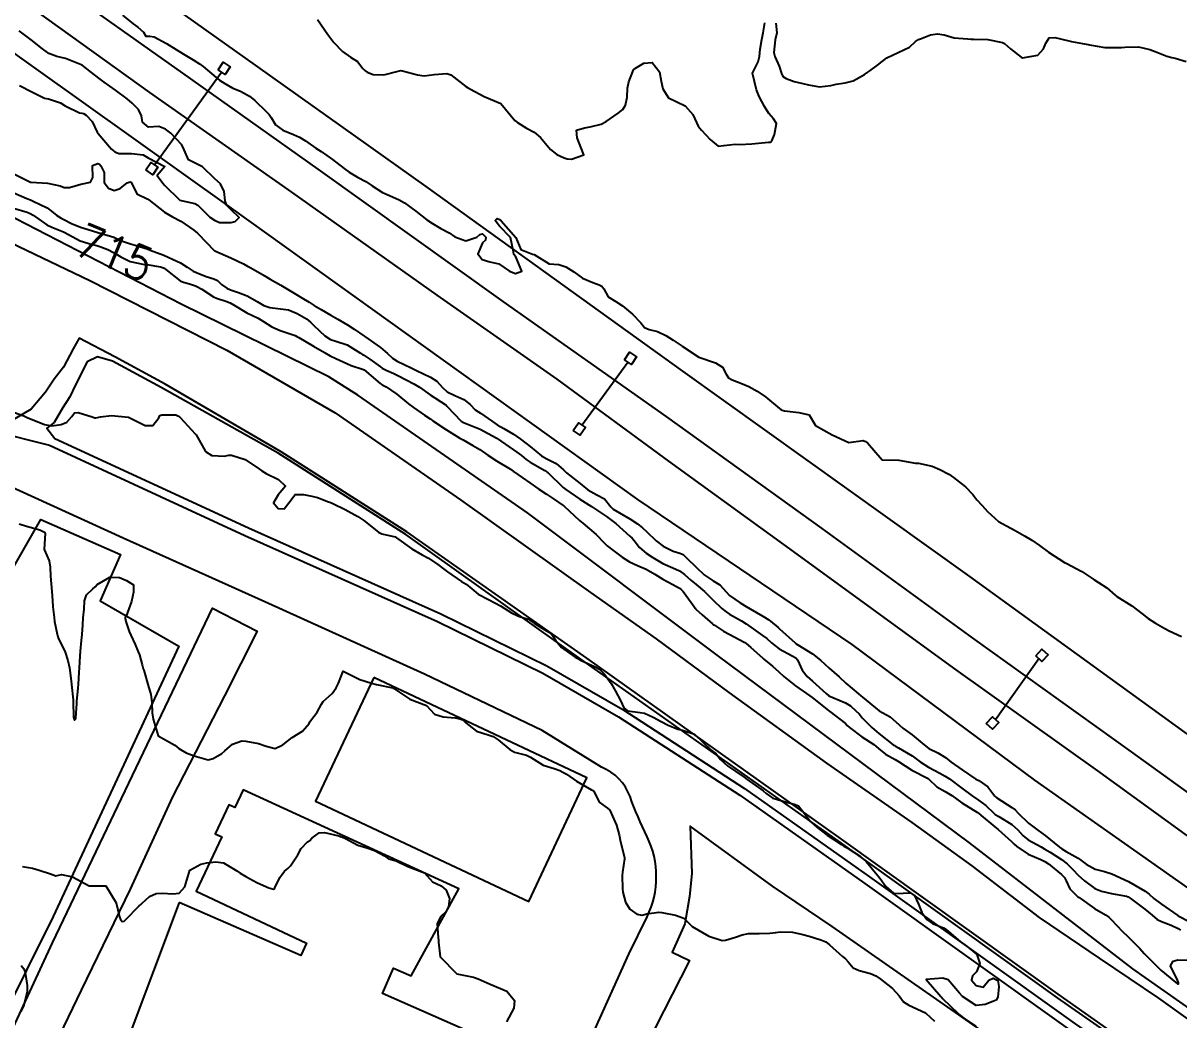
# Model space of a CAD drawing. Header units: metres. Extents: x 307586 to 320046, y 7427249 to 7434250.
# Drawn here: x 308882.6 to 309020.5, y 7432787.7 to 7432906.7 of the extents above; entities that cross this region are included whole.
import ezdxf
from ezdxf.enums import TextEntityAlignment as Align

# ---------------------------------------------------------------- set-up
doc = ezdxf.new("R2010")
doc.units = ezdxf.units.M
doc.header["$MEASUREMENT"] = 0
for name, color, linetype in [('Area Verde e Lazer', 45, 'Continuous'), ('Cotas', 45, 'Continuous'), ('Curvas de Nivel 1m', 11, 'Continuous'), ('Curvas de Nivel 5m', 15, 'Continuous'), ('Divisa', 42, 'FENCELINE2'), ('Edificações', 30, 'Continuous'), ('Linha Férrea', 20, 'Continuous'), ('Portico', 45, 'Continuous'), ('Vias Primárias', 230, 'Continuous')]:
    doc.layers.add(name, color=color, linetype=linetype)
doc.styles.add('Style-STANDARD', font='STANDARD.shx')
doc.linetypes.add('FENCELINE2', pattern='A,0.25,-0.1,[132,ltypeshp.shx,S=0.1,R=0,X=-0.1,Y=0],-0.1,1', length=1.45)

msp = doc.modelspace()

# ---------------------------------------------------------------- linework, layer by layer
at = {"layer": 'Area Verde e Lazer'}
msp.add_lwpolyline([(309028.93, 7432774.32), (309006.07, 7432790.32), (308979.86, 7432809.04), (308949.43, 7432830.54), (308928.29, 7432845.62), (308913.05, 7432855.35), (308899.06, 7432863.2), (308893.28, 7432866.33), (308891.47, 7432866.85), (308890.26, 7432866.25), (308888.85, 7432863.5), (308888.18, 7432862.09), (308887.3, 7432860.74), (308886.29, 7432859), (308885.42, 7432858.33), (308886.37, 7432857.1), (308909.48, 7432846.43), (308932.47, 7432836.15), (308945.11, 7432829.97), (308954.18, 7432824.73), (308968.7, 7432815.32), (308983.63, 7432804.76), (309008.17, 7432787.2), (309038.49, 7432766.08)], dxfattribs=at)
msp.add_lwpolyline([(308924.44, 7432828.55), (308917.49, 7432813.8), (308942.94, 7432801.81), (308949.89, 7432816.56)], close=True, dxfattribs=at)
at = {"layer": 'Curvas de Nivel 1m', "flags": 128}
for points, elevation in [([(308894.46, 7432907.65), (308895.72, 7432906.62), (308896.31, 7432906.22), (308896.97, 7432905.62), (308897.25, 7432905.16), (308897.71, 7432905.17), (308898.25, 7432905.06), (308899.7, 7432904.29), (308900.88, 7432903.58), (308901.69, 7432903.05), (308902.89, 7432902.34), (308903.67, 7432901.85), (308904.08, 7432901.54), (308905.65, 7432900.2), (308906.04, 7432899.91), (308906.66, 7432899.5), (308907.63, 7432898.93), (308908.53, 7432898.58), (308909.62, 7432897.97), (308910.26, 7432897.46), (308911.6, 7432896.16), (308911.97, 7432895.81), (308912.21, 7432895.44), (308912.72, 7432894.57), (308913.58, 7432893.94), (308914.88, 7432893.41), (308915.57, 7432893.1), (308916.29, 7432892.67), (308917.55, 7432891.78), (308918.16, 7432891.36), (308919.53, 7432890.41), (308920.92, 7432889.34), (308921.52, 7432888.9), (308922.51, 7432888.32), (308923.5, 7432887.79), (308924.26, 7432887.29), (308925.48, 7432886.47), (308926.32, 7432886.11), (308927.48, 7432885.62), (308928.11, 7432885.24), (308929.46, 7432884.24), (308930.77, 7432883.22), (308931.45, 7432882.77), (308932.45, 7432882.18), (308933.43, 7432881.65), (308934.13, 7432881.17), (308935.42, 7432880.72), (308936.75, 7432881.14), (308937.1, 7432881.46), (308937.43, 7432881.53), (308937.84, 7432881.13), (308937.77, 7432880.77), (308937.42, 7432880.47), (308936.88, 7432879.14), (308937.39, 7432878.47), (308938.32, 7432878.19), (308939.39, 7432877.98), (308940.65, 7432877.1), (308941.37, 7432876.8), (308942.12, 7432877.08), (308941.4, 7432878.78), (308941.18, 7432879.09), (308941.11, 7432879.39), (308940.78, 7432881.1), (308939.44, 7432882.46), (308938.95, 7432883.12), (308939.18, 7432883.39), (308939.45, 7432883.27), (308939.64, 7432883.11), (308941.42, 7432881.09), (308941.99, 7432879.66), (308943.4, 7432879.13), (308943.6, 7432879.06), (308945.39, 7432877.98), (308946.52, 7432877.89), (308947.38, 7432877.61), (308948.34, 7432877), (308949.37, 7432876.26), (308950.61, 7432875.72), (308951.36, 7432875.46), (308951.68, 7432875.29), (308951.89, 7432874.96), (308952.43, 7432874.04), (308953.34, 7432873.47), (308954.14, 7432872.93), (308955.32, 7432871.94), (308956.34, 7432870.9), (308956.76, 7432870.36), (308957.3, 7432870.13), (308958.3, 7432869.87), (308959.29, 7432869.4), (308960.17, 7432868.86), (308961.27, 7432868.14), (308963.25, 7432866.82), (308965.25, 7432866.15), (308966.07, 7432865.61), (308966.5, 7432864.78), (308966.79, 7432864.34), (308967.23, 7432864.11), (308968.25, 7432863.73), (308969.22, 7432863.31), (308970.21, 7432862.74), (308971.2, 7432862.06), (308972.89, 7432860.7), (308973.03, 7432860.56), (308973.18, 7432860.47), (308973.48, 7432860.4), (308975.18, 7432860.21), (308976.43, 7432859.92), (308977.16, 7432858.65), (308979.15, 7432857.53), (308981.13, 7432856.61), (308982.87, 7432856.85), (308983.14, 7432856.76), (308983.36, 7432856.58), (308985.11, 7432854.56), (308987.11, 7432854.53), (308989.11, 7432854.15), (308989.48, 7432854.14), (308991.11, 7432853.79), (308992.01, 7432853.39), (308993.1, 7432852.84), (308993.65, 7432852.45), (308995.08, 7432851.32), (308995.96, 7432850.43), (308996.42, 7432849.78), (308997.05, 7432849.12), (308997.7, 7432848.4), (308999.02, 7432847.17), (309000.5, 7432846.38), (309001.01, 7432846.11), (309002.11, 7432845.46), (309003, 7432844.95), (309003.91, 7432844.33), (309004.98, 7432843.53), (309006.87, 7432842.3), (309006.97, 7432842.25), (309007.07, 7432842.2), (309008.96, 7432841.2), (309010.39, 7432840.26), (309010.94, 7432839.89), (309011.96, 7432839.26), (309012.92, 7432838.4), (309013.15, 7432838.22), (309014.91, 7432837.1), (309016.12, 7432836.19), (309016.89, 7432835.62), (309017.76, 7432835.05), (309018.88, 7432834.4), (309019.4, 7432834.14), (309020.87, 7432833.47)], 712), ([(308917.73, 7432907.16), (308918.95, 7432905.36), (308919.7, 7432904.38), (308920.7, 7432903.34), (308921.68, 7432902.65), (308922.49, 7432902.13), (308923.15, 7432901.31), (308923.4, 7432901.04), (308923.66, 7432900.87), (308924.38, 7432900.57), (308925.66, 7432900.52), (308927.37, 7432900.96), (308927.66, 7432901.05), (308927.88, 7432901.03), (308929.66, 7432900.53), (308930.45, 7432900.43), (308931.66, 7432900.57), (308933.17, 7432900.7), (308933.66, 7432900.54), (308935.44, 7432899.16), (308935.64, 7432899.01), (308935.98, 7432898.81), (308937.63, 7432897.95), (308939.61, 7432897.11), (308941.29, 7432895.09), (308941.59, 7432894.83), (308942.69, 7432894.18), (308943.58, 7432893.67), (308944.34, 7432893.05), (308945.55, 7432891.63), (308946.28, 7432891.03), (308947.16, 7432890.64), (308947.54, 7432890.52), (308948.06, 7432890.48), (308949.54, 7432890.99), (308948.74, 7432893), (308948.64, 7432893.94), (308949.59, 7432894.21), (308950.26, 7432894.31), (308951.59, 7432894.65), (308952.2, 7432894.96), (308953.6, 7432895.97), (308954.16, 7432896.38), (308954.49, 7432896.93), (308954.69, 7432897.87), (308954.72, 7432898.93), (308954.88, 7432899.7), (308955.36, 7432900.92), (308955.46, 7432901.13), (308955.67, 7432901.34), (308956.67, 7432901.91), (308957.68, 7432902.01), (308958.54, 7432900.88), (308958.75, 7432899.78), (308958.93, 7432898.88), (308959.63, 7432897.79), (308961.61, 7432896.85), (308962.54, 7432895.78), (308962.95, 7432894.83), (308963.17, 7432894.41), (308963.58, 7432893.92), (308964.6, 7432892.81), (308965.56, 7432892), (308966.24, 7432892.11), (308967.57, 7432892.24), (308968.1, 7432892.23), (308969.57, 7432892.31), (308969.96, 7432892.35), (308971.57, 7432892.48), (308971.8, 7432892.5), (308971.99, 7432892.72), (308972.27, 7432893.41), (308972.53, 7432894.72), (308972.17, 7432895.29), (308971.6, 7432895.91), (308971.07, 7432896.74), (308970.43, 7432897.94), (308970.12, 7432898.75), (308969.66, 7432900.75), (308970.33, 7432902.09), (308970.47, 7432902.74), (308970.56, 7432903.6), (308970.76, 7432904.74), (308970.91, 7432905.55), (308971.14, 7432906.74)], 711), ([(308972.43, 7432906.72), (308972.54, 7432905.54), (308972.36, 7432904.72), (308972.19, 7432903.22), (308972.3, 7432902.72), (308972.82, 7432901.57), (308973.1, 7432900.71), (308973.28, 7432900.33), (308973.66, 7432900.08), (308974.61, 7432899.74), (308975.65, 7432899.51), (308976.32, 7432899.34), (308977.65, 7432899.1), (308979.01, 7432899.28), (308979.65, 7432899.43), (308980.7, 7432899.57), (308981.66, 7432899.82), (308983.02, 7432900.59), (308983.41, 7432900.84), (308983.67, 7432901.01), (308984.57, 7432901.68), (308985.69, 7432902.56), (308987.7, 7432903.51), (308988.38, 7432903.85), (308989.12, 7432904.52), (308989.48, 7432904.74), (308989.72, 7432904.84), (308990.91, 7432905.31), (308991.72, 7432905.43), (308992.54, 7432905.3), (308993.72, 7432904.97), (308995.33, 7432904.83), (308995.72, 7432904.8), (308996.07, 7432904.79), (308997.72, 7432904.77), (308999.48, 7432904.39), (308999.71, 7432904.28), (309000.43, 7432903.66), (309001.7, 7432902.65), (309001.89, 7432902.56), (309003.7, 7432902.89), (309004.39, 7432903.65), (309004.66, 7432904.33), (309005.07, 7432904.97), (309005.72, 7432905.01), (309006.26, 7432904.86), (309007.72, 7432904.52), (309009.03, 7432904.28), (309009.71, 7432904.14), (309009.87, 7432904.11), (309011.71, 7432903.79), (309013.27, 7432903.79), (309013.71, 7432903.81), (309014.08, 7432903.84), (309015.71, 7432903.88), (309017.09, 7432903.56), (309017.7, 7432903.33), (309019.11, 7432902.75), (309019.7, 7432902.59), (309020.08, 7432902.53), (309021.41, 7432902.13)], 711), ([(308882.17, 7432899.26), (308883.62, 7432898.51), (308885.17, 7432897.76), (308885.61, 7432897.66), (308887.06, 7432897.19), (308887.6, 7432896.84), (308889.31, 7432896), (308889.6, 7432895.96), (308889.79, 7432895.9), (308890.11, 7432895.7), (308890.86, 7432894.96), (308891.45, 7432893.68), (308891.57, 7432893.52), (308893.15, 7432891.66), (308893.36, 7432891.48), (308893.54, 7432891.35), (308894.04, 7432891.15), (308895.54, 7432891.16), (308896.91, 7432891), (308897.53, 7432890.64), (308899.52, 7432889.59), (308898.58, 7432888.53), (308899.26, 7432887.59), (308899.49, 7432887.35), (308901.3, 7432885.57), (308901.47, 7432885.51), (308903.1, 7432885.18), (308903.47, 7432884.98), (308904.88, 7432883.53), (308905.45, 7432883.17), (308906.05, 7432882.91), (308907.44, 7432882.91), (308907.92, 7432883.01), (308908.38, 7432883.48), (308907.46, 7432884.38), (308906.9, 7432884.93), (308906.72, 7432885.5), (308906.6, 7432886.62), (308906.14, 7432887.51), (308905.5, 7432888.13), (308904.01, 7432889.54), (308903.53, 7432889.79), (308902.34, 7432890.37), (308901.84, 7432891.57), (308901.55, 7432892.18), (308900.22, 7432893.58), (308899.58, 7432894.06), (308898.8, 7432894.37), (308897.58, 7432894.3), (308896.85, 7432894.88), (308896.71, 7432895.62), (308896.36, 7432896.39), (308895.61, 7432897.14), (308895.01, 7432897.65), (308893.63, 7432898.69), (308892.28, 7432899.67), (308891.65, 7432900.15), (308890.76, 7432900.8), (308889.66, 7432901.71), (308887.67, 7432902.47), (308886.64, 7432902.71), (308885.68, 7432903.07), (308884.74, 7432903.77), (308883.7, 7432904.58), (308882.12, 7432905.8)], 712), ([(308881.51, 7432888.72), (308883.34, 7432887.78), (308883.49, 7432887.72), (308883.57, 7432887.7), (308885.49, 7432887.61), (308887.04, 7432887.29), (308887.49, 7432887.08), (308888.14, 7432887.07), (308889.49, 7432887.48), (308889.69, 7432887.51), (308890.65, 7432887.7), (308890.92, 7432888.28), (308890.89, 7432889.7), (308891.53, 7432889.93), (308891.71, 7432889.87), (308891.88, 7432889.68), (308892.29, 7432888.89), (308892.26, 7432887.68), (308892.8, 7432886.99), (308893.48, 7432886.71), (308894.17, 7432886.97), (308895.02, 7432887.64), (308895.39, 7432887.75), (308895.49, 7432887.72), (308895.55, 7432887.64), (308896.16, 7432886.31), (308897.47, 7432885.67), (308897.59, 7432885.61), (308899.46, 7432884.14), (308900.42, 7432883.58), (308901.44, 7432883.04), (308902.99, 7432881.98), (308903.42, 7432881.62), (308903.51, 7432881.54), (308905.4, 7432879.56), (308905.43, 7432879.54), (308905.48, 7432879.52), (308907.39, 7432878.67), (308908.89, 7432877.96), (308909.38, 7432877.7), (308909.78, 7432877.47), (308911.36, 7432876.56), (308912.07, 7432876.15), (308913.35, 7432875.42), (308915.34, 7432874.21), (308915.87, 7432873.92), (308916.75, 7432873.38), (308917.33, 7432873), (308918.16, 7432872.52), (308919.31, 7432871.85), (308920.15, 7432871.34), (308921.3, 7432870.66), (308922.13, 7432870.16), (308923.28, 7432869.36), (308923.37, 7432869.3), (308925.26, 7432867.98), (308926.08, 7432867.27), (308926.69, 7432866.7), (308927.24, 7432866.35), (308928.93, 7432865.54), (308929.23, 7432865.39), (308929.53, 7432865.23), (308931.22, 7432864.41), (308931.98, 7432863.96), (308932.64, 7432863.19), (308933.21, 7432862.68), (308934.14, 7432862.23), (308935.19, 7432861.76), (308935.95, 7432861.15), (308936.57, 7432860.53), (308937.17, 7432860.11), (308938.62, 7432859.12), (308939.16, 7432858.75), (308939.96, 7432858.29), (308941.14, 7432857.63), (308941.92, 7432857.08), (308942.61, 7432856.55), (308943.12, 7432856.16), (308944.47, 7432855.05), (308945.11, 7432854.67), (308946.21, 7432854.13), (308947.1, 7432853.36), (308947.44, 7432853.01), (308949.07, 7432851.72), (308950, 7432850.98), (308951.06, 7432850.38), (308951.98, 7432849.89), (308952.75, 7432848.94), (308953.04, 7432848.65), (308953.76, 7432848.21), (308955.02, 7432847.52), (308955.94, 7432846.91), (308956.54, 7432846.43), (308957, 7432846), (308958.16, 7432844.88), (308958.99, 7432844.25), (308960.18, 7432843.66), (308960.98, 7432843.4), (308961.36, 7432843.23), (308961.78, 7432842.84), (308962.96, 7432841.69), (308963.9, 7432840.81), (308964.94, 7432840.1), (308965.75, 7432839.61), (308966.51, 7432838.78), (308966.92, 7432838.35), (308968.17, 7432837.49), (308968.9, 7432837.04), (308969.36, 7432836.75), (308970.88, 7432835.87), (308971.61, 7432835.44), (308972.48, 7432834.71), (308972.7, 7432834.53), (308972.87, 7432834.38), (308974.73, 7432832.68), (308974.85, 7432832.59), (308975.05, 7432832.47), (308976.83, 7432831.4), (308977.77, 7432830.64), (308978.81, 7432829.67), (308979.98, 7432828.62), (308980.79, 7432827.9), (308982.32, 7432826.59), (308982.57, 7432826.38), (308982.77, 7432826.22), (308984.75, 7432824.56), (308986.07, 7432823.86), (308986.74, 7432823.26), (308987.59, 7432822.52), (308988.72, 7432821.72), (308990.15, 7432820.5), (308990.7, 7432820.09), (308991.79, 7432819.57), (308992.69, 7432819), (308993.38, 7432818.45), (308994.67, 7432817.52), (308996.32, 7432816.42), (308996.65, 7432816.24), (308997.75, 7432815.51), (308998.59, 7432814.39), (308998.61, 7432814.37), (308998.63, 7432814.35), (308998.82, 7432814.2), (309000.62, 7432813.04), (309001, 7432812.75), (309001.35, 7432812.36), (309002.6, 7432811.15), (309003.7, 7432810.33), (309004.58, 7432809.7), (309006.29, 7432808.3), (309006.56, 7432808.09), (309007.08, 7432807.77), (309008.54, 7432806.98), (309009.49, 7432806.26), (309010.53, 7432805.65), (309011.67, 7432805.38), (309012.52, 7432805.1), (309014.51, 7432804.2), (309016.5, 7432803.05), (309017.01, 7432802.68), (309017.56, 7432802.16), (309018.48, 7432801.48), (309020.41, 7432800.13), (309020.46, 7432800.1), (309021.78, 7432799.43)], 713), ([(308881.48, 7432886.46), (308883.03, 7432885.78), (308883.47, 7432885.6), (308883.81, 7432885.43), (308885.46, 7432884.65), (308885.98, 7432884.27), (308886.61, 7432883.74), (308887.14, 7432883.42), (308887.45, 7432883.26), (308888.39, 7432882.77), (308889.43, 7432882.34), (308891.39, 7432881.73), (308891.42, 7432881.71), (308891.52, 7432881.69), (308893.03, 7432881.28), (308893.42, 7432881.13), (308894.35, 7432880.72), (308895.41, 7432880.34), (308895.96, 7432880.19), (308897.4, 7432879.74), (308897.78, 7432879.61), (308899.39, 7432878.99), (308900.42, 7432878.54), (308901.38, 7432878.07), (308902.17, 7432877.56), (308902.91, 7432877.09), (308903.37, 7432876.88), (308904.45, 7432876.44), (308905.36, 7432876.17), (308905.81, 7432875.96), (308906.28, 7432875.51), (308906.92, 7432875.07), (308907.35, 7432874.87), (308908.31, 7432874.52), (308909.34, 7432874.16), (308910.52, 7432873.46), (308911.33, 7432873), (308912.03, 7432872.73), (308913.32, 7432872.59), (308914.26, 7432872.46), (308915.31, 7432872.05), (308916.41, 7432871.38), (308916.91, 7432870.98), (308917.3, 7432870.6), (308918.61, 7432869.36), (308919.28, 7432868.93), (308919.91, 7432868.71), (308921.27, 7432868.27), (308922.86, 7432867.31), (308923.1, 7432867.15), (308923.25, 7432867.06), (308923.98, 7432866.56), (308925.24, 7432865.67), (308925.47, 7432865.51), (308925.91, 7432865.27), (308926.83, 7432864.86), (308927.23, 7432864.66), (308928.38, 7432864.08), (308929.22, 7432863.64), (308929.9, 7432863.22), (308931.2, 7432862.3), (308932.98, 7432861.18), (308933.09, 7432861.09), (308933.18, 7432860.98), (308934.89, 7432859.16), (308935.16, 7432859.02), (308935.37, 7432858.94), (308937.15, 7432858.22), (308939.05, 7432857.2), (308939.13, 7432857.14), (308939.18, 7432857.11), (308941.12, 7432855.75), (308941.51, 7432855.48), (308942.07, 7432855.08), (308942.64, 7432854.6), (308943.11, 7432854.27), (308944.85, 7432853.29), (308945.09, 7432853.14), (308945.16, 7432853.1), (308945.23, 7432853.04), (308947.07, 7432851.27), (308947.39, 7432851.01), (308949.05, 7432849.87), (308950.43, 7432848.98), (308951.04, 7432848.58), (308952.21, 7432847.77), (308953.02, 7432847.19), (308953.33, 7432846.94), (308955, 7432845.44), (308955.27, 7432845.19), (308955.52, 7432844.91), (308956.16, 7432844.08), (308956.98, 7432843.39), (308957.74, 7432842.88), (308958.96, 7432842.18), (308960.15, 7432841.66), (308960.95, 7432841.28), (308961.53, 7432840.84), (308962.28, 7432840.17), (308962.93, 7432839.65), (308963.94, 7432838.81), (308964.91, 7432837.84), (308966, 7432836.78), (308966.5, 7432836.39), (308966.89, 7432836.14), (308968.33, 7432835.31), (308968.88, 7432834.96), (308969.19, 7432834.75), (308970.86, 7432833.57), (308971.35, 7432833.21), (308971.9, 7432832.71), (308972.84, 7432831.97), (308974.38, 7432831.14), (308974.83, 7432830.89), (308975.04, 7432830.68), (308975.57, 7432829.43), (308976.17, 7432828.66), (308976.8, 7432828.14), (308978.45, 7432826.63), (308978.77, 7432826.38), (308979.24, 7432826.15), (308980.76, 7432825.54), (308981.34, 7432825.18), (308982, 7432824.59), (308982.37, 7432824.2), (308982.74, 7432823.76), (308983.88, 7432822.57), (308984.72, 7432821.87), (308986.46, 7432820.53), (308986.6, 7432820.43), (308986.7, 7432820.36), (308987.08, 7432820.14), (308988.69, 7432819.2), (308989.67, 7432818.5), (308990.67, 7432817.84), (308992, 7432817.13), (308992.66, 7432816.78), (308993.15, 7432816.46), (308994.64, 7432815.35), (308995.86, 7432814.43), (308996.63, 7432813.91), (308997.5, 7432813.29), (308998.4, 7432812.39), (308998.61, 7432812.2), (308999.05, 7432811.95), (309000.59, 7432811.02), (309001.32, 7432810.36), (309001.92, 7432809.69), (309002.57, 7432809.18), (309004.09, 7432808.32), (309004.56, 7432808.06), (309005.16, 7432807.71), (309006.54, 7432806.81), (309007.21, 7432806.29), (309007.87, 7432805.63), (309008.52, 7432804.95), (309009.27, 7432804.26), (309010.5, 7432803.36), (309011.29, 7432803.03), (309012.5, 7432802.76), (309014.27, 7432802.43), (309014.49, 7432802.36), (309014.74, 7432802.2), (309016.47, 7432800.88), (309017.35, 7432800.17), (309017.96, 7432799.66), (309018.46, 7432799.43), (309019.62, 7432798.96), (309020.45, 7432798.57), (309020.72, 7432798.4)], 714), ([(308881.58, 7432860.22), (308882.68, 7432859.79), (308883.16, 7432859.57), (308883.49, 7432859.45), (308885.15, 7432858.76), (308886.02, 7432858.62), (308887.15, 7432858.79), (308887.83, 7432859.05), (308888.43, 7432859.72), (308888.73, 7432860.15), (308889.17, 7432860.21), (308890.84, 7432859.69), (308891.16, 7432859.58), (308891.28, 7432859.57), (308891.84, 7432859.68), (308893.16, 7432859.83), (308895.16, 7432859.64), (308897.15, 7432858.67), (308898.08, 7432858.67), (308898.78, 7432859.59), (308898.93, 7432859.83), (308899.17, 7432859.91), (308900.83, 7432859.91), (308901.16, 7432859.77), (308901.28, 7432859.68), (308901.39, 7432859.57), (308903.13, 7432857.66), (308903.24, 7432857.54), (308903.42, 7432857.25), (308904.36, 7432855.53), (308905.11, 7432855.06), (308906.62, 7432855.01), (308907.11, 7432855.11), (308907.48, 7432855.12), (308909.1, 7432854.6), (308910.83, 7432853.45), (308911.09, 7432853.24), (308911.6, 7432852.93), (308913.07, 7432852.19), (308913.92, 7432851.41), (308913.05, 7432850.39), (308912.47, 7432849.43), (308913.03, 7432848.76), (308913.75, 7432848.7), (308914.32, 7432849.41), (308915.05, 7432850.43), (308916.06, 7432850.4), (308917.05, 7432850.22), (308917.74, 7432850.06), (308919.04, 7432849.55), (308919.19, 7432849.5), (308919.58, 7432849.34), (308921.03, 7432848.63), (308922.53, 7432847.8), (308923.02, 7432847.48), (308923.26, 7432847.3), (308925, 7432845.91), (308925.42, 7432845.7), (308926.99, 7432845.35), (308927.18, 7432845.25), (308928.98, 7432843.94), (308930.23, 7432843.22), (308930.97, 7432842.81), (308932.1, 7432842.05), (308932.95, 7432841.42), (308933.26, 7432841.18), (308934.93, 7432840.04), (308935.49, 7432839.71), (308936.16, 7432839.14), (308936.91, 7432838.5), (308938.15, 7432837.87), (308938.9, 7432837.49), (308939.57, 7432837.1), (308940.88, 7432836.27), (308941.71, 7432835.9), (308942.88, 7432835.51), (308943.59, 7432835.05), (308944.87, 7432834.25), (308945.63, 7432833.8), (308946.15, 7432833.02), (308946.84, 7432832.15), (308948.5, 7432830.99), (308948.82, 7432830.81), (308949.2, 7432830.6), (308950.81, 7432829.87), (308951.41, 7432829.57), (308952, 7432828.95), (308952.79, 7432827.84), (308953.31, 7432826.93), (308953.89, 7432825.8), (308954.28, 7432824.92), (308954.75, 7432824.57), (308956.24, 7432824.39), (308956.75, 7432824.3), (308957.79, 7432823.84), (308958.74, 7432823.32), (308959.57, 7432822.86), (308960.73, 7432822.38), (308961.29, 7432822.27), (308962.72, 7432821.79), (308963.78, 7432820.81), (308964.69, 7432819.92), (308965.33, 7432819.43), (308965.85, 7432818.78), (308966.67, 7432818), (308968.53, 7432816.75), (308968.65, 7432816.66), (308969.02, 7432816.37), (308970.64, 7432815.22), (308970.94, 7432815.03), (308971.27, 7432814.72), (308972.06, 7432814.14), (308972.63, 7432813.97), (308973.61, 7432813.7), (308974.62, 7432813.44), (308975.16, 7432813.22), (308975.58, 7432812.67), (308976.59, 7432811.37), (308977.37, 7432810.64), (308978.57, 7432809.73), (308980.28, 7432808.61), (308980.56, 7432808.43), (308980.95, 7432808.21), (308982.54, 7432807.2), (308983.22, 7432806.57), (308984.52, 7432805.01), (308984.73, 7432804.77), (308984.88, 7432804.55), (308985.55, 7432803.59), (308986.5, 7432802.81), (308986.74, 7432802.78), (308988.5, 7432802.84), (308988.99, 7432802.51), (308989.48, 7432801.5), (308989.85, 7432800.5), (308990.45, 7432799.64), (308991.15, 7432799.18), (308992.45, 7432798.68), (308992.78, 7432798.46), (308994.43, 7432797.01), (308995.26, 7432796.43), (308996.41, 7432795.47), (308996.8, 7432794.41), (308996.38, 7432793.42), (308995.89, 7432792.91), (308995.79, 7432792.43), (308996.36, 7432791.79), (308997.19, 7432791.58), (308997.86, 7432792.4), (308998.38, 7432792.64), (308998.92, 7432792.38), (308999.07, 7432791.67), (308998.95, 7432790.38), (308998.72, 7432790.01), (308998.34, 7432789.86), (308997.42, 7432789.49), (308996.33, 7432789.39), (308994.73, 7432790.44), (308994.35, 7432790.87), (308993, 7432792.45), (308992.37, 7432792.66), (308990.37, 7432792.49), (308992.14, 7432790.46), (308992.23, 7432790.35), (308992.34, 7432790.22), (308994.18, 7432788.44), (308994.32, 7432788.32), (308994.89, 7432787.87), (308996.31, 7432786.93)], 716), ([(308882.11, 7432846.9), (308883, 7432846.65), (308884.58, 7432846.18), (308885, 7432846.01), (308885.16, 7432845.92), (308885.24, 7432845.76), (308885.11, 7432843.9), (308885.15, 7432843.76), (308885.7, 7432842.49), (308885.82, 7432841.75), (308885.86, 7432840.68), (308885.93, 7432839.74), (308886.01, 7432838.84), (308886.1, 7432837.74), (308886.16, 7432837.01), (308886.29, 7432835.74), (308886.36, 7432835.23), (308886.67, 7432833.73), (308886.7, 7432833.59), (308886.84, 7432833.18), (308887.57, 7432831.72), (308887.93, 7432830.6), (308888.12, 7432829.72), (308888.34, 7432828.16), (308888.38, 7432827.71), (308888.56, 7432825.91), (308888.57, 7432825.71), (308888.63, 7432823.82), (308888.64, 7432823.71), (308888.73, 7432823.48), (308888.87, 7432823.57), (308888.9, 7432823.71), (308889, 7432825.46), (308889.02, 7432825.71), (308889.17, 7432827.31), (308889.2, 7432827.71), (308889.29, 7432829.21), (308889.32, 7432829.7), (308889.41, 7432831.11), (308889.46, 7432831.7), (308889.58, 7432832.96), (308889.64, 7432833.7), (308889.71, 7432834.86), (308889.78, 7432835.7), (308889.87, 7432836.71), (308889.94, 7432837.7), (308890.16, 7432838.45), (308890.91, 7432839.13), (308891.2, 7432839.4), (308891.43, 7432839.68), (308892.93, 7432840.54), (308894.09, 7432840.49), (308894.93, 7432840.13), (308895.26, 7432839.96), (308895.77, 7432839.63), (308895.79, 7432838.74), (308895.52, 7432837.63), (308894.88, 7432835.89), (308894.78, 7432835.73), (308894.76, 7432835.64), (308894.87, 7432835.23), (308895.27, 7432834.05), (308895.45, 7432833.63), (308895.98, 7432832.48), (308896.34, 7432831.62), (308896.47, 7432831.26), (308896.81, 7432830.08), (308896.94, 7432829.61), (308896.99, 7432829.42), (308897.51, 7432827.6), (308897.83, 7432826.53), (308897.98, 7432825.6), (308898, 7432824.34), (308898.13, 7432823.6), (308898.7, 7432821.59), (308900.69, 7432820.47), (308901.2, 7432820.07), (308902.06, 7432819.55), (308902.68, 7432819.32), (308903.02, 7432819.19), (308904.67, 7432818.74), (308905.28, 7432818.9), (308906.3, 7432819.5), (308906.69, 7432819.8), (308907.59, 7432820.58), (308908.7, 7432820.98), (308909.2, 7432820.96), (308910.7, 7432820.69), (308911.62, 7432820.36), (308912.69, 7432820.08), (308913.59, 7432820.52), (308914.7, 7432821.4), (308915.96, 7432822.13), (308916.73, 7432823.05), (308916.83, 7432823.27), (308916.89, 7432823.37), (308917.7, 7432824.4), (308918.2, 7432825.36), (308918.42, 7432825.69), (308918.76, 7432826.02), (308919.47, 7432826.64), (308919.97, 7432827.34), (308920.23, 7432827.88), (308920.8, 7432829.33), (308922.79, 7432828.33), (308924.18, 7432827.89), (308924.78, 7432827.73), (308926.72, 7432827.31), (308926.77, 7432827.29), (308926.83, 7432827.25), (308928.76, 7432825.98), (308930.75, 7432825.21), (308931.71, 7432824.16), (308932.74, 7432823.87), (308934.15, 7432823.75), (308934.74, 7432823.63), (308935.07, 7432823.49), (308935.44, 7432823.15), (308936.72, 7432822.15), (308938.12, 7432821.71), (308938.71, 7432821.51), (308939.31, 7432821.1), (308940.69, 7432819.94), (308941.26, 7432819.66), (308942.69, 7432819.3), (308943.17, 7432819.06), (308944.67, 7432818.1), (308946, 7432817.68), (308946.66, 7432817.46), (308947.47, 7432817), (308948.64, 7432816.17), (308950.45, 7432815.15), (308950.63, 7432815.06), (308950.69, 7432815.03), (308950.72, 7432814.97), (308951.34, 7432813.68), (308952.35, 7432812.94), (308952.61, 7432812.7), (308953.4, 7432810.93), (308953.73, 7432809.77), (308953.88, 7432808.93), (308954.37, 7432807.08), (308954.39, 7432806.92), (308954.13, 7432805.31), (308954.1, 7432804.92), (308954.12, 7432803.3), (308954.16, 7432802.92), (308954.48, 7432801.74), (308955, 7432800.91), (308955.84, 7432800.28), (308956.46, 7432800.19), (308957.03, 7432800.32), (308958.46, 7432800.52), (308958.84, 7432800.48), (308960.46, 7432800.16), (308961.44, 7432799.82), (308962.44, 7432798.82), (308964.43, 7432797.68), (308966.03, 7432797.16), (308966.42, 7432797.19), (308967.64, 7432797.54), (308968.43, 7432797.84), (308969.18, 7432797.99), (308970.43, 7432797.99), (308971.73, 7432798.01), (308972.43, 7432798.11), (308972.96, 7432798.17), (308974.43, 7432798.15), (308975.64, 7432797.87), (308976.43, 7432797.65), (308977.81, 7432797.24), (308978.42, 7432796.98), (308978.84, 7432796.63), (308980.4, 7432795.22), (308980.75, 7432794.96), (308981.05, 7432794.6), (308981.68, 7432793.88), (308982.38, 7432793.58), (308983.75, 7432793.2), (308984.38, 7432792.91), (308984.88, 7432792.55), (308986.36, 7432791.41), (308987.17, 7432790.53), (308987.66, 7432789.84), (308988.33, 7432789.44), (308990.28, 7432788.49), (308990.32, 7432788.46), (308991.37, 7432787.53)], 717), ([(308882.51, 7432805.99), (308883.7, 7432805.77), (308884.51, 7432805.56), (308885.88, 7432805.11), (308886.5, 7432804.89), (308887.19, 7432805.04), (308888.5, 7432804.77), (308890.49, 7432803.69), (308892.49, 7432803.66), (308893.69, 7432801.65), (308894.11, 7432799.98), (308894.21, 7432799.64), (308894.44, 7432799.41), (308894.64, 7432799.44), (308894.81, 7432799.63), (308896.46, 7432801.29), (308896.63, 7432801.44), (308896.8, 7432801.61), (308897.68, 7432802.4), (308898.48, 7432802.76), (308899.24, 7432802.82), (308900.48, 7432802.72), (308901.23, 7432802.81), (308901.89, 7432803.55), (308902.51, 7432805.54), (308903.79, 7432806.26), (308904.52, 7432806.44), (308905.58, 7432806.56), (308906.52, 7432806.41), (308908.1, 7432805.47), (308908.51, 7432805.19), (308909.17, 7432804.8), (308910.5, 7432804.09), (308910.92, 7432803.87), (308911.94, 7432803.43), (308912.49, 7432803.29), (308912.58, 7432803.33), (308912.63, 7432803.42), (308913.25, 7432804.67), (308913.78, 7432805.41), (308914.18, 7432805.74), (308914.52, 7432806.05), (308915.38, 7432807.39), (308915.78, 7432808.14), (308916.56, 7432808.92), (308916.82, 7432809.11), (308917.05, 7432809.37), (308917.94, 7432809.99), (308918.57, 7432810.06), (308920.27, 7432809.63), (308920.56, 7432809.53), (308920.71, 7432809.47), (308921.06, 7432809.32), (308922.55, 7432808.54), (308923.62, 7432808.21), (308924.54, 7432807.89), (308925.73, 7432807.26), (308926.19, 7432806.92), (308926.53, 7432806.83), (308927.11, 7432806.66), (308928.52, 7432806), (308930.51, 7432805.21), (308931.47, 7432804.16), (308932.5, 7432803.67), (308933.08, 7432803.17), (308933.5, 7432802.15), (308933.37, 7432801.17), (308933.05, 7432800.58), (308932.45, 7432800), (308932.01, 7432799.19), (308932.14, 7432797.46), (308932.18, 7432797.18), (308932.17, 7432796.95), (308932.39, 7432795.18), (308934.37, 7432793.16), (308936.37, 7432792.77), (308936.92, 7432792.57), (308938.36, 7432791.92), (308940.34, 7432791.09), (308941.23, 7432789.97), (308941.17, 7432789.08), (308940.31, 7432787.44)], 718), ([(308882.38, 7432794.17), (308882.69, 7432793.78), (308882.83, 7432793.31), (308883.09, 7432791.77), (308883.09, 7432791.02), (308882.77, 7432789.78), (308882.68, 7432789.42), (308882.31, 7432788.66)], 719)]:
    msp.add_lwpolyline(points, dxfattribs=dict(at, elevation=elevation))
at = {"layer": 'Curvas de Nivel 5m', "elevation": 715, "flags": 128}
msp.add_lwpolyline([(308881.46, 7432884.63), (308883.1, 7432884.14), (308883.46, 7432883.99), (308883.81, 7432883.78), (308885.44, 7432882.64), (308886.01, 7432882.33), (308887.42, 7432881.77), (308887.5, 7432881.73), (308889.41, 7432880.72), (308890.83, 7432880.27), (308891.41, 7432880.15), (308891.77, 7432880.05), (308892.72, 7432879.67), (308893.4, 7432879.32), (308894.26, 7432878.78), (308895.38, 7432878.26), (308897.09, 7432877.9), (308897.38, 7432877.87), (308898.99, 7432877.59), (308899.37, 7432877.49), (308899.65, 7432877.3), (308901.36, 7432875.95), (308901.61, 7432875.82), (308902.58, 7432875.55), (308903.16, 7432875.35), (308903.35, 7432875.26), (308903.94, 7432874.94), (308905.34, 7432874.01), (308905.67, 7432873.85), (308906.79, 7432873.5), (308907.33, 7432873.29), (308907.8, 7432873.01), (308909.31, 7432872.12), (308910.67, 7432871.46), (308911.3, 7432871.08), (308912.27, 7432870.42), (308913.29, 7432870), (308915.05, 7432869.4), (308915.28, 7432869.3), (308915.5, 7432869.18), (308917.26, 7432868.12), (308918.55, 7432867.36), (308919.25, 7432866.97), (308919.92, 7432866.67), (308921.24, 7432866.06), (308921.75, 7432865.84), (308923.23, 7432865.34), (308923.3, 7432865.3), (308925.22, 7432863.69), (308925.47, 7432863.53), (308925.94, 7432863.27), (308927.2, 7432862.41), (308928.61, 7432861.24), (308929.18, 7432860.8), (308930.5, 7432859.89), (308931.17, 7432859.47), (308931.31, 7432859.36), (308931.5, 7432859.21), (308933.15, 7432858.12), (308934.74, 7432857.16), (308935.13, 7432856.93), (308936.26, 7432856.28), (308937.12, 7432855.77), (308938.08, 7432855.12), (308939.11, 7432854.44), (308940.75, 7432853.44), (308941.09, 7432853.22), (308941.17, 7432853.16), (308941.26, 7432853.09), (308943.07, 7432851.8), (308944.15, 7432851.05), (308945.06, 7432850.45), (308945.91, 7432849.88), (308947.04, 7432849.1), (308947.16, 7432849.01), (308949.02, 7432847.32), (308949.4, 7432846.99), (308951, 7432845.64), (308951.33, 7432845.3), (308951.62, 7432844.96), (308952.32, 7432844.29), (308952.98, 7432843.78), (308954.08, 7432842.93), (308954.96, 7432842.37), (308955.93, 7432841.93), (308956.95, 7432841.48), (308958, 7432840.88), (308958.94, 7432840.29), (308960.13, 7432839.66), (308960.93, 7432839.24), (308961.15, 7432839.08), (308961.39, 7432838.84), (308962.64, 7432837.08), (308962.8, 7432836.82), (308962.84, 7432836.77), (308962.89, 7432836.71), (308963.65, 7432836.05), (308964.87, 7432834.97), (308964.97, 7432834.89), (308965.12, 7432834.8), (308966.2, 7432834.11), (308966.86, 7432833.72), (308968.72, 7432832.75), (308968.85, 7432832.67), (308969.45, 7432832.14), (308970.83, 7432830.89), (308971.01, 7432830.73), (308972.02, 7432829.92), (308972.81, 7432829.25), (308973.4, 7432828.69), (308974.79, 7432827.57), (308976.1, 7432826.66), (308976.49, 7432826.37), (308976.77, 7432826.16), (308978.71, 7432824.63), (308978.75, 7432824.6), (308978.88, 7432824.5), (308980.74, 7432823.07), (308980.97, 7432822.84), (308981.22, 7432822.6), (308982.72, 7432821.49), (308984.13, 7432820.57), (308984.7, 7432820.09), (308985.53, 7432819.39), (308986.69, 7432818.75), (308987.08, 7432818.53), (308988.67, 7432817.48), (308990.6, 7432816.49), (308990.65, 7432816.45), (308991.66, 7432815.49), (308992.64, 7432814.95), (308993.46, 7432814.45), (308994.62, 7432813.57), (308996.49, 7432812.42), (308996.61, 7432812.35), (308996.96, 7432812.06), (308998.59, 7432810.71), (308998.99, 7432810.39), (309000.57, 7432808.97), (309000.87, 7432808.67), (309001.21, 7432808.36), (309002.55, 7432807.45), (309004.05, 7432806.81), (309004.54, 7432806.59), (309004.96, 7432806.32), (309006.52, 7432805.02), (309006.88, 7432804.66), (309007.09, 7432804.29), (309007.51, 7432803.3), (309008.49, 7432802.38), (309008.65, 7432802.27), (309010.47, 7432800.98), (309011.77, 7432800.23), (309012.19, 7432799.95), (309012.46, 7432799.67), (309013.82, 7432798.21), (309014.44, 7432797.61), (309015.87, 7432796.19), (309016.41, 7432795.6), (309017.83, 7432794.16), (309018.11, 7432793.87), (309018.39, 7432793.6), (309020.16, 7432792.13), (309020.37, 7432791.97), (309020.51, 7432791.99), (309020.48, 7432792.13), (309020.45, 7432792.21), (309020.38, 7432792.42), (309019.54, 7432794.14), (309019.86, 7432794.68), (309020.4, 7432794.83), (309021.72, 7432794.8)], dxfattribs=at)
at = {"layer": 'Divisa'}
msp.add_lwpolyline([(309135.72, 7432709.42), (309098.99, 7432735.04), (309071.82, 7432753.62), (309042.69, 7432774.32), (309015.03, 7432793.78), (308995.57, 7432808.82), (308965.43, 7432831.23), (308942.79, 7432848.22), (308922.56, 7432862.26), (308919.08, 7432864.45), (308901.46, 7432873.16), (308879.22, 7432884.6), (308862.65, 7432891.96), (308833.75, 7432905.31), (308792.76, 7432924.42), (308750.43, 7432944.02), (308722.86, 7432957.66), (308674.3, 7432979.67), (308639.32, 7432995.97), (308599, 7433014.64), (308596.94, 7433015.74), (308595.23, 7433017.93), (308594.42, 7433020.71), (308592.27, 7433040.73)], dxfattribs=at)
at = {"layer": 'Edificações'}
msp.add_lwpolyline([(308881.53, 7432841.87), (308884.72, 7432847.41), (308894.23, 7432843.25), (308891.81, 7432837.71), (308901.18, 7432832.3), (308886.17, 7432800.03), (308873.47, 7432774.46)], dxfattribs=at)
msp.add_lwpolyline([(308901.23, 7432801.68), (308895.1, 7432785.35), (308932.84, 7432766.75), (308941.27, 7432783.85), (308925.48, 7432790.8), (308926.82, 7432793.84), (308928.92, 7432792.92), (308934.62, 7432803.33), (308908.87, 7432815.13), (308907.87, 7432813.02), (308907.16, 7432813.35), (308905.53, 7432809.9), (308906.31, 7432809.53), (308903.24, 7432803.03), (308916.41, 7432796.82), (308915.73, 7432795.37)], close=True, dxfattribs=at)
at = {"layer": 'Linha Férrea'}
for points in [[(308586.52, 7433148.87), (308622.32, 7433115.83), (308639.94, 7433100.17), (308668.68, 7433076.11), (308682.34, 7433065.47), (308708.76, 7433045.52), (308738.7, 7433023.85), (308770.94, 7433000.83), (308802.82, 7432977.94), (308829.16, 7432959.16), (308862.2, 7432935.84), (308887.82, 7432917.71), (308910.56, 7432901.51), (308930.65, 7432887.18), (308961.31, 7432865.16), (308995.57, 7432840.61), (309030.19, 7432815.49), (309070.5, 7432786.55), (309100.29, 7432765.61), (309116.92, 7432752.79)], [(309086.23, 7432763.82), (309070.02, 7432772.8), (309047.32, 7432786.38), (309025.9, 7432800.4), (309003.33, 7432816.3), (308981.55, 7432832.51), (308955.97, 7432849.83), (308907.47, 7432884.62), (308877.87, 7432905.7), (308854.25, 7432922.49), (308826.03, 7432942.63), (308796.13, 7432963.72), (308761.71, 7432988.57), (308737.54, 7433006.04), (308702.58, 7433031.26), (308666.12, 7433058.67), (308639.54, 7433080.53), (308616.34, 7433100.86), (308586.52, 7433127.37)], [(308881.64, 7432914.9), (308901.61, 7432900.74), (308917.79, 7432889.25), (308939.84, 7432873.46), (308959.38, 7432859.69), (308977.94, 7432846.36), (308995.85, 7432833.31), (309014.84, 7432819.68), (309037.3, 7432803.47), (309054.92, 7432790.82), (309076.98, 7432775.14), (309094.96, 7432762.27), (309111, 7432750.67)], [(308880, 7432911.15), (308897.69, 7432898.44), (308914.64, 7432886.51), (308931.99, 7432874.23), (308946.28, 7432864.18), (308959.64, 7432854.4), (308974.5, 7432843.61), (308993.63, 7432829.67), (309011.1, 7432817.22), (309025.3, 7432806.91), (309047.1, 7432791.28), (309064.8, 7432778.78), (309082.71, 7432766.41), (309100.09, 7432753.61), (309119.4, 7432740.03)]]:
    msp.add_lwpolyline(points, dxfattribs=at)
at = {"layer": 'Portico'}
for points in [[(308905.86, 7432901.13), (308906.47, 7432902.05), (308907.32, 7432901.48), (308906.7, 7432900.57)], [(308897.23, 7432889.17), (308897.85, 7432890.08), (308898.69, 7432889.52), (308898.08, 7432888.6)], [(308954.36, 7432866.49), (308954.97, 7432867.41), (308955.82, 7432866.84), (308955.21, 7432865.93)], [(308948.25, 7432858.06), (308948.87, 7432858.98), (308949.71, 7432858.41), (308949.1, 7432857.5)], [(309003.45, 7432831.15), (309004.2, 7432831.96), (309004.94, 7432831.26), (309004.19, 7432830.46)], [(308997.55, 7432823.07), (308998.3, 7432823.88), (308999.05, 7432823.18), (308998.29, 7432822.38)]]:
    msp.add_lwpolyline(points, close=True, dxfattribs=at)
for points in [[(308898.27, 7432889.8), (308906.28, 7432900.85)], [(308949.29, 7432858.69), (308954.78, 7432866.21)], [(308998.67, 7432823.53), (309003.82, 7432830.81)]]:
    msp.add_lwpolyline(points, dxfattribs=at)
at = {"layer": 'Vias Primárias'}
for points in [[(308863.1, 7432889.11), (308890.56, 7432875.96), (308906.92, 7432867.64), (308919.83, 7432860.18), (308934.8, 7432849.78), (308950.3, 7432838.71), (308958.14, 7432833.18), (308966.82, 7432826.77), (308978.47, 7432818.31), (308988.68, 7432811.26), (308995.82, 7432806.06), (309003.87, 7432799.88), (309011.04, 7432795.05), (309018.09, 7432790.27), (309025.65, 7432784.86)], [(309029.37, 7432774.39), (309006.14, 7432790.73), (308980, 7432809.43), (308949.86, 7432830.85), (308928.4, 7432845.94), (308913.38, 7432855.52), (308899.54, 7432863.58), (308893.53, 7432866.87), (308889.3, 7432869.09), (308888.57, 7432867.83), (308887.42, 7432865.63), (308886.29, 7432864.17), (308885.27, 7432862.64), (308883.55, 7432860.59), (308879.07, 7432857.97), (308885.73, 7432856.29), (308909.07, 7432845.52), (308932.04, 7432835.24), (308944.64, 7432829.08), (308953.66, 7432823.88), (308968.14, 7432814.49), (308983.05, 7432803.94), (309007.59, 7432786.39), (309037.91, 7432765.27)], [(309125.76, 7432697.11), (309101.51, 7432713.81), (309074.74, 7432732.01), (309047.22, 7432751.38), (309019.25, 7432770.84), (308979.17, 7432798.81), (308972.02, 7432803.64), (308962.2, 7432810.82), (308962.41, 7432805.16), (308962.15, 7432802.39), (308961.56, 7432799.12), (308960.07, 7432795.74), (308962.13, 7432794.77), (308957, 7432784.67), (308952.75, 7432775.76), (308945.26, 7432760.87), (308941.55, 7432753.83), (308935.02, 7432739.48), (308930.23, 7432730.12), (308925.41, 7432719.97), (308918.34, 7432706.13), (308912.53, 7432693.31)]]:
    msp.add_lwpolyline(points, dxfattribs=at)
for points in [[(308904.85, 7432694.54), (308912.18, 7432709.78), (308913.85, 7432713.8), (308914.33, 7432714.76), (308915.82, 7432713.85), (308925.44, 7432733.59), (308936.19, 7432755.97), (308947.02, 7432778.82), (308945.91, 7432780.77), (308947.72, 7432784.5), (308950.15, 7432784.99), (308954.89, 7432795.51), (308957.07, 7432799.99, 0.230982), (308957.07, 7432809.54, -0.026359), (308955.04, 7432814.33, 0.216295), (308951.61, 7432817.83), (308944.54, 7432822.22), (308930.49, 7432828.96), (308911.45, 7432837.59), (308894.54, 7432845.19), (308878.92, 7432852.31, 0.119978)], [(308837.12, 7432698.45), (308844.64, 7432709.69), (308869.28, 7432760.58), (308886.12, 7432796.87), (308905.2, 7432836.82), (308910.55, 7432834.11), (308906.62, 7432826.35), (308900.37, 7432814.23), (308895.37, 7432803.29), (308889.51, 7432791.22), (308880.27, 7432771.95), (308866.08, 7432742.3), (308854.58, 7432718.2, 0.105673), (308853.01, 7432711.62, 0.279405), (308857.15, 7432704.4, 0.029727)]]:
    msp.add_lwpolyline(points, format="xyb", dxfattribs=at)

# ---------------------------------------------------------------- texts
at = {"layer": 'Cotas', "style": 'Style-STANDARD'}
msp.add_text('715', height=4, rotation=338.0401, dxfattribs=at).set_placement((308893.53, 7432879.3, 715), align=Align.MIDDLE_CENTER)

doc.saveas('drawing.dxf')
